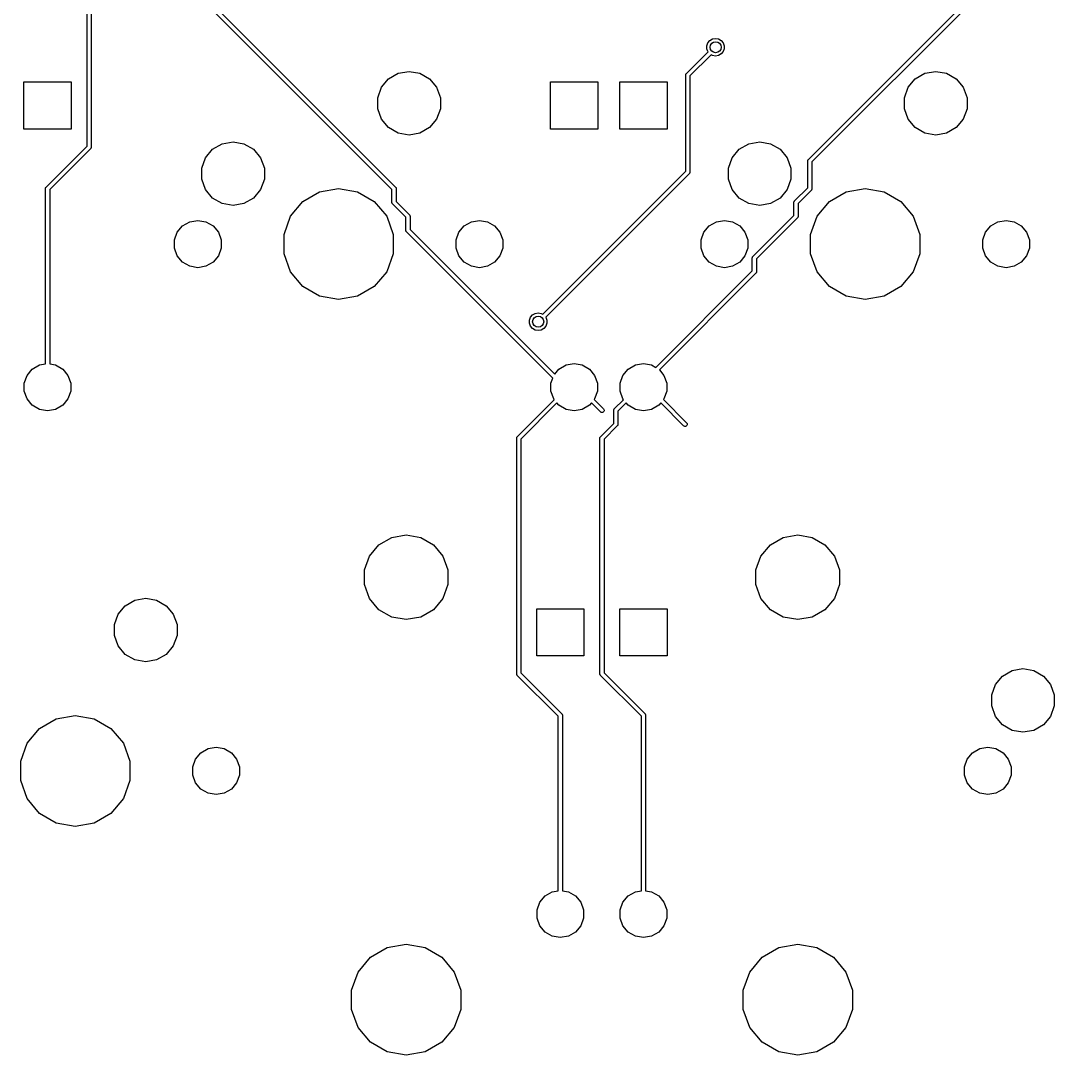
# Model space of a CAD drawing. Extents: x 16 to 275, y -108 to -11.
# Drawn here: x 124.53 to 161.82, y -108.26 to -70.94 of the extents above; entities that cross this region are included whole.
import ezdxf

# ---------------------------------------------------------------- set-up
doc = ezdxf.new("R2010")
doc.units = 0
doc.header["$MEASUREMENT"] = 0
doc.layers.add('BLACK', color=7, linetype='CONTINUOUS')

msp = doc.modelspace()

# ---------------------------------------------------------------- linework, layer by layer
at = {"layer": 'Black'}
for p, q in [((126.924, -75.4684), (126.924, -66.5316)), ((127.076, -66.5), (127.076, -75.5)), ((152.946, -75.9461), (160.946, -67.9461)), ((161.032, -68.0762), (153.076, -76.0316)), ((137.924, -77.0316), (130.946, -70.0539)), ((131.076, -69.9684), (138.054, -76.9461)), ((149.395, -71.6559), (149.491, -71.6005)), ((149.491, -71.6005), (149.6, -71.5813)), ((149.6, -71.5813), (149.709, -71.6005)), ((149.709, -71.6005), (149.805, -71.6559)), ((149.286, -71.8447), (149.324, -71.7406)), ((149.286, -71.9553), (149.286, -71.8447)), ((149.324, -72.0594), (149.286, -71.9553)), ((149.324, -71.7406), (149.395, -71.6559)), ((149.805, -71.6559), (149.876, -71.7406)), ((149.876, -71.7406), (149.914, -71.8447)), ((149.914, -71.9553), (149.876, -72.0594)), ((149.914, -71.8447), (149.914, -71.9553)), ((148.546, -72.8461), (149.328, -72.0642)), ((149.439, -72.1692), (148.676, -72.9316)), ((149.328, -72.0642), (149.324, -72.0594)), ((149.491, -72.1995), (149.439, -72.1692)), ((149.6, -72.2187), (149.491, -72.1995)), ((149.709, -72.1995), (149.6, -72.2187)), ((149.805, -72.1441), (149.709, -72.1995)), ((149.876, -72.0594), (149.805, -72.1441)), ((137.546, -73.3463), (137.802, -73.0411)), ((137.802, -73.0411), (138.148, -72.8418)), ((138.148, -72.8418), (138.54, -72.7726)), ((138.54, -72.7726), (138.932, -72.8418)), ((138.932, -72.8418), (139.278, -73.0411)), ((139.278, -73.0411), (139.534, -73.3463)), ((148.524, -72.8934), (148.527, -72.8837)), ((148.524, -72.8967), (148.524, -72.8934)), ((148.524, -72.9), (148.524, -72.8967)), ((148.524, -76.3684), (148.524, -72.9)), ((148.527, -72.8837), (148.528, -72.8739)), ((148.528, -72.8739), (148.53, -72.871)), ((148.53, -72.871), (148.531, -72.8678)), ((148.531, -72.8678), (148.537, -72.8596)), ((148.537, -72.8596), (148.542, -72.851)), ((148.542, -72.851), (148.544, -72.8489)), ((148.544, -72.8489), (148.546, -72.8461)), ((148.676, -72.9316), (148.676, -76.4)), ((156.546, -73.3463), (156.802, -73.0411)), ((156.802, -73.0411), (157.148, -72.8418)), ((157.148, -72.8418), (157.54, -72.7726)), ((157.54, -72.7726), (157.932, -72.8418)), ((157.932, -72.8418), (158.278, -73.0411)), ((158.278, -73.0411), (158.534, -73.3463)), ((124.648, -74.8501), (124.648, -73.1509)), ((124.648, -73.1509), (126.347, -73.1509)), ((126.347, -73.1509), (126.347, -74.8501)), ((137.41, -73.7208), (137.546, -73.3463)), ((139.534, -73.3463), (139.67, -73.7208)), ((143.648, -74.8501), (143.648, -73.1509)), ((143.648, -73.1509), (145.347, -73.1509)), ((145.347, -73.1509), (145.347, -74.8501)), ((146.148, -74.8501), (146.148, -73.1509)), ((146.148, -73.1509), (147.847, -73.1509)), ((147.847, -73.1509), (147.847, -74.8501)), ((156.41, -73.7208), (156.546, -73.3463)), ((158.534, -73.3463), (158.67, -73.7208)), ((137.41, -74.1192), (137.41, -73.7208)), ((139.67, -73.7208), (139.67, -74.1192)), ((156.41, -74.1192), (156.41, -73.7208)), ((158.67, -73.7208), (158.67, -74.1192)), ((137.546, -74.4937), (137.41, -74.1192)), ((139.67, -74.1192), (139.534, -74.4937)), ((156.546, -74.4937), (156.41, -74.1192)), ((158.67, -74.1192), (158.534, -74.4937)), ((137.802, -74.7989), (137.546, -74.4937)), ((139.534, -74.4937), (139.278, -74.7989)), ((156.802, -74.7989), (156.546, -74.4937)), ((158.534, -74.4937), (158.278, -74.7989)), ((126.347, -74.8501), (124.648, -74.8501)), ((138.148, -74.9982), (137.802, -74.7989)), ((138.54, -75.0674), (138.148, -74.9982)), ((138.932, -74.9982), (138.54, -75.0674)), ((139.278, -74.7989), (138.932, -74.9982)), ((145.347, -74.8501), (143.648, -74.8501)), ((147.847, -74.8501), (146.148, -74.8501)), ((157.148, -74.9982), (156.802, -74.7989)), ((157.54, -75.0674), (157.148, -74.9982)), ((157.932, -74.9982), (157.54, -75.0674)), ((158.278, -74.7989), (157.932, -74.9982)), ((131.798, -75.3818), (132.19, -75.3126)), ((132.19, -75.3126), (132.582, -75.3818)), ((150.798, -75.3818), (151.19, -75.3126)), ((151.19, -75.3126), (151.582, -75.3818)), ((125.446, -76.9461), (126.924, -75.4684)), ((127.054, -75.5539), (125.576, -77.0316)), ((127.056, -75.5511), (127.054, -75.5539)), ((127.058, -75.549), (127.056, -75.5511)), ((127.063, -75.5404), (127.058, -75.549)), ((127.069, -75.5322), (127.063, -75.5404)), ((127.07, -75.529), (127.069, -75.5322)), ((127.072, -75.5261), (127.07, -75.529)), ((127.073, -75.5163), (127.072, -75.5261)), ((127.076, -75.5066), (127.073, -75.5163)), ((127.076, -75.5), (127.076, -75.5033)), ((127.076, -75.5033), (127.076, -75.5066)), ((131.196, -75.8863), (131.452, -75.5811)), ((131.452, -75.5811), (131.798, -75.3818)), ((132.582, -75.3818), (132.928, -75.5811)), ((132.928, -75.5811), (133.184, -75.8863)), ((150.196, -75.8863), (150.452, -75.5811)), ((150.452, -75.5811), (150.798, -75.3818)), ((151.582, -75.3818), (151.928, -75.5811)), ((151.928, -75.5811), (152.184, -75.8863)), ((131.06, -76.2608), (131.196, -75.8863)), ((133.184, -75.8863), (133.32, -76.2608)), ((150.06, -76.2608), (150.196, -75.8863)), ((152.184, -75.8863), (152.32, -76.2608)), ((152.924, -75.9934), (152.927, -75.9837)), ((152.924, -75.9967), (152.924, -75.9934)), ((152.924, -76), (152.924, -75.9967)), ((152.924, -76.9684), (152.924, -76)), ((152.927, -75.9837), (152.928, -75.9739)), ((152.928, -75.9739), (152.93, -75.971)), ((152.93, -75.971), (152.931, -75.9678)), ((152.931, -75.9678), (152.937, -75.9596)), ((152.937, -75.9596), (152.942, -75.951)), ((152.942, -75.951), (152.944, -75.9489)), ((152.944, -75.9489), (152.946, -75.9461)), ((153.076, -76.0316), (153.076, -77)), ((131.06, -76.6592), (131.06, -76.2608)), ((133.32, -76.2608), (133.32, -76.6592)), ((143.361, -81.5308), (148.524, -76.3684)), ((148.654, -76.4539), (143.472, -81.6358)), ((148.656, -76.4511), (148.654, -76.4539)), ((148.658, -76.449), (148.656, -76.4511)), ((148.663, -76.4404), (148.658, -76.449)), ((148.669, -76.4322), (148.663, -76.4404)), ((148.67, -76.429), (148.669, -76.4322)), ((148.672, -76.4261), (148.67, -76.429)), ((148.673, -76.4163), (148.672, -76.4261)), ((148.676, -76.4066), (148.673, -76.4163)), ((148.676, -76.4), (148.676, -76.4033)), ((148.676, -76.4033), (148.676, -76.4066)), ((150.06, -76.6592), (150.06, -76.2608)), ((152.32, -76.2608), (152.32, -76.6592)), ((131.196, -77.0337), (131.06, -76.6592)), ((133.32, -76.6592), (133.184, -77.0337)), ((150.196, -77.0337), (150.06, -76.6592)), ((152.32, -76.6592), (152.184, -77.0337)), ((125.424, -76.9934), (125.427, -76.9837)), ((125.424, -76.9967), (125.424, -76.9934)), ((125.424, -77), (125.424, -76.9967)), ((125.424, -83.3206), (125.424, -77)), ((125.427, -76.9837), (125.428, -76.9739)), ((125.428, -76.9739), (125.43, -76.971)), ((125.43, -76.971), (125.431, -76.9678)), ((125.431, -76.9678), (125.437, -76.9596)), ((125.437, -76.9596), (125.442, -76.951)), ((125.442, -76.951), (125.444, -76.9489)), ((125.444, -76.9489), (125.446, -76.9461)), ((125.576, -77.0316), (125.576, -83.3215)), ((131.452, -77.3389), (131.196, -77.0337)), ((133.184, -77.0337), (132.928, -77.3389)), ((134.713, -77.4667), (135.315, -77.1192)), ((135.315, -77.1192), (136, -76.9985)), ((136, -76.9985), (136.685, -77.1192)), ((136.685, -77.1192), (137.287, -77.4667)), ((137.924, -77.5), (137.924, -77.0316)), ((138.054, -76.9461), (138.056, -76.9489)), ((138.056, -76.9489), (138.058, -76.951)), ((138.058, -76.951), (138.063, -76.9596)), ((138.063, -76.9596), (138.069, -76.9678)), ((138.069, -76.9678), (138.07, -76.971)), ((138.07, -76.971), (138.072, -76.9739)), ((138.072, -76.9739), (138.073, -76.9837)), ((138.073, -76.9837), (138.076, -76.9934)), ((138.076, -76.9934), (138.076, -76.9967)), ((138.076, -76.9967), (138.076, -77)), ((138.076, -77), (138.076, -77.4684)), ((150.452, -77.3389), (150.196, -77.0337)), ((152.184, -77.0337), (151.928, -77.3389)), ((152.446, -77.4461), (152.924, -76.9684)), ((153.054, -77.0539), (152.576, -77.5316)), ((153.056, -77.0511), (153.054, -77.0539)), ((153.058, -77.049), (153.056, -77.0511)), ((153.063, -77.0404), (153.058, -77.049)), ((153.069, -77.0322), (153.063, -77.0404)), ((153.07, -77.029), (153.069, -77.0322)), ((153.072, -77.0261), (153.07, -77.029)), ((153.073, -77.0163), (153.072, -77.0261)), ((153.076, -77.0066), (153.073, -77.0163)), ((153.076, -77), (153.076, -77.0033)), ((153.076, -77.0033), (153.076, -77.0066)), ((153.713, -77.4667), (154.315, -77.1192)), ((154.315, -77.1192), (155, -76.9985)), ((155, -76.9985), (155.685, -77.1192)), ((155.685, -77.1192), (156.287, -77.4667)), ((131.798, -77.5382), (131.452, -77.3389)), ((132.19, -77.6074), (131.798, -77.5382)), ((132.582, -77.5382), (132.19, -77.6074)), ((132.928, -77.3389), (132.582, -77.5382)), ((134.267, -77.9992), (134.713, -77.4667)), ((137.287, -77.4667), (137.733, -77.9992)), ((137.924, -77.5033), (137.924, -77.5)), ((137.924, -77.5066), (137.924, -77.5033)), ((137.927, -77.5163), (137.924, -77.5066)), ((137.928, -77.5261), (137.927, -77.5163)), ((137.93, -77.529), (137.928, -77.5261)), ((137.931, -77.5322), (137.93, -77.529)), ((137.937, -77.5404), (137.931, -77.5322)), ((137.942, -77.549), (137.937, -77.5404)), ((137.944, -77.5511), (137.942, -77.549)), ((137.946, -77.5539), (137.944, -77.5511)), ((138.424, -78.0316), (137.946, -77.5539)), ((138.076, -77.4684), (138.554, -77.9461)), ((150.798, -77.5382), (150.452, -77.3389)), ((151.19, -77.6074), (150.798, -77.5382)), ((151.582, -77.5382), (151.19, -77.6074)), ((151.928, -77.3389), (151.582, -77.5382)), ((152.424, -77.4934), (152.427, -77.4837)), ((152.424, -77.4967), (152.424, -77.4934)), ((152.424, -77.5), (152.424, -77.4967)), ((152.424, -77.9684), (152.424, -77.5)), ((152.427, -77.4837), (152.428, -77.4739)), ((152.428, -77.4739), (152.43, -77.471)), ((152.43, -77.471), (152.431, -77.4678)), ((152.431, -77.4678), (152.437, -77.4596)), ((152.437, -77.4596), (152.442, -77.451)), ((152.442, -77.451), (152.444, -77.4489)), ((152.444, -77.4489), (152.446, -77.4461)), ((152.576, -77.5316), (152.576, -78)), ((153.267, -77.9992), (153.713, -77.4667)), ((156.287, -77.4667), (156.733, -77.9992)), ((138.554, -77.9461), (138.556, -77.9489)), ((138.556, -77.9489), (138.558, -77.951)), ((138.558, -77.951), (138.563, -77.9596)), ((138.563, -77.9596), (138.569, -77.9678)), ((138.569, -77.9678), (138.57, -77.971)), ((138.57, -77.971), (138.572, -77.9739)), ((138.572, -77.9739), (138.573, -77.9837)), ((138.573, -77.9837), (138.576, -77.9934)), ((150.946, -79.4461), (152.424, -77.9684)), ((130.18, -78.5729), (130.371, -78.3457)), ((130.371, -78.3457), (130.628, -78.1974)), ((130.628, -78.1974), (130.92, -78.1458)), ((130.92, -78.1458), (131.212, -78.1974)), ((131.212, -78.1974), (131.469, -78.3457)), ((131.469, -78.3457), (131.66, -78.5729)), ((134.029, -78.6524), (134.267, -77.9992)), ((137.733, -77.9992), (137.971, -78.6524)), ((138.424, -78.5), (138.424, -78.0316)), ((138.576, -77.9934), (138.576, -77.9967)), ((138.576, -77.9967), (138.576, -78)), ((138.576, -78), (138.576, -78.4684)), ((140.34, -78.5729), (140.531, -78.3457)), ((140.531, -78.3457), (140.788, -78.1974)), ((140.788, -78.1974), (141.08, -78.1458)), ((141.08, -78.1458), (141.372, -78.1974)), ((141.372, -78.1974), (141.629, -78.3457)), ((141.629, -78.3457), (141.82, -78.5729)), ((149.18, -78.5729), (149.371, -78.3457)), ((149.371, -78.3457), (149.628, -78.1974)), ((149.628, -78.1974), (149.92, -78.1458)), ((149.92, -78.1458), (150.212, -78.1974)), ((150.212, -78.1974), (150.469, -78.3457)), ((150.469, -78.3457), (150.66, -78.5729)), ((152.554, -78.0539), (151.076, -79.5316)), ((152.556, -78.0511), (152.554, -78.0539)), ((152.558, -78.049), (152.556, -78.0511)), ((152.563, -78.0404), (152.558, -78.049)), ((152.569, -78.0322), (152.563, -78.0404)), ((152.57, -78.029), (152.569, -78.0322)), ((152.572, -78.0261), (152.57, -78.029)), ((152.573, -78.0163), (152.572, -78.0261)), ((152.576, -78.0066), (152.573, -78.0163)), ((152.576, -78), (152.576, -78.0033)), ((152.576, -78.0033), (152.576, -78.0066)), ((153.029, -78.6524), (153.267, -77.9992)), ((156.733, -77.9992), (156.971, -78.6524)), ((159.34, -78.5729), (159.531, -78.3457)), ((159.531, -78.3457), (159.788, -78.1974)), ((159.788, -78.1974), (160.08, -78.1458)), ((160.08, -78.1458), (160.372, -78.1974)), ((160.372, -78.1974), (160.629, -78.3457)), ((160.629, -78.3457), (160.82, -78.5729)), ((130.079, -78.8517), (130.18, -78.5729)), ((131.66, -78.5729), (131.761, -78.8517)), ((134.029, -79.3476), (134.029, -78.6524)), ((137.971, -78.6524), (137.971, -79.3476)), ((138.424, -78.5033), (138.424, -78.5)), ((138.424, -78.5066), (138.424, -78.5033)), ((138.427, -78.5163), (138.424, -78.5066)), ((138.428, -78.5261), (138.427, -78.5163)), ((138.43, -78.529), (138.428, -78.5261)), ((138.431, -78.5322), (138.43, -78.529)), ((138.437, -78.5404), (138.431, -78.5322)), ((138.442, -78.549), (138.437, -78.5404)), ((138.444, -78.5511), (138.442, -78.549)), ((138.446, -78.5539), (138.444, -78.5511)), ((143.723, -83.8312), (138.446, -78.5539)), ((138.576, -78.4684), (143.797, -83.689)), ((140.239, -78.8517), (140.34, -78.5729)), ((141.82, -78.5729), (141.921, -78.8517)), ((149.079, -78.8517), (149.18, -78.5729)), ((150.66, -78.5729), (150.761, -78.8517)), ((153.029, -79.3476), (153.029, -78.6524)), ((156.971, -78.6524), (156.971, -79.3476)), ((159.239, -78.8517), (159.34, -78.5729)), ((160.82, -78.5729), (160.921, -78.8517)), ((130.079, -79.1483), (130.079, -78.8517)), ((131.761, -78.8517), (131.761, -79.1483)), ((140.239, -79.1483), (140.239, -78.8517)), ((141.921, -78.8517), (141.921, -79.1483)), ((149.079, -79.1483), (149.079, -78.8517)), ((150.761, -78.8517), (150.761, -79.1483)), ((159.239, -79.1483), (159.239, -78.8517)), ((160.921, -78.8517), (160.921, -79.1483)), ((130.18, -79.4271), (130.079, -79.1483)), ((130.371, -79.6543), (130.18, -79.4271)), ((131.66, -79.4271), (131.469, -79.6543)), ((131.761, -79.1483), (131.66, -79.4271)), ((134.267, -80.0008), (134.029, -79.3476)), ((137.971, -79.3476), (137.733, -80.0008)), ((140.34, -79.4271), (140.239, -79.1483)), ((140.531, -79.6543), (140.34, -79.4271)), ((141.82, -79.4271), (141.629, -79.6543)), ((141.921, -79.1483), (141.82, -79.4271)), ((149.18, -79.4271), (149.079, -79.1483)), ((149.371, -79.6543), (149.18, -79.4271)), ((150.66, -79.4271), (150.469, -79.6543)), ((150.761, -79.1483), (150.66, -79.4271)), ((150.927, -79.4837), (150.928, -79.4739)), ((150.928, -79.4739), (150.93, -79.471)), ((150.93, -79.471), (150.931, -79.4678)), ((150.931, -79.4678), (150.937, -79.4596)), ((150.937, -79.4596), (150.942, -79.451)), ((150.942, -79.451), (150.944, -79.4489)), ((150.944, -79.4489), (150.946, -79.4461)), ((153.267, -80.0008), (153.029, -79.3476)), ((156.971, -79.3476), (156.733, -80.0008)), ((159.34, -79.4271), (159.239, -79.1483)), ((159.531, -79.6543), (159.34, -79.4271)), ((160.82, -79.4271), (160.629, -79.6543)), ((160.921, -79.1483), (160.82, -79.4271)), ((130.628, -79.8026), (130.371, -79.6543)), ((130.92, -79.8541), (130.628, -79.8026)), ((131.212, -79.8026), (130.92, -79.8541)), ((131.469, -79.6543), (131.212, -79.8026)), ((140.788, -79.8026), (140.531, -79.6543)), ((141.08, -79.8541), (140.788, -79.8026)), ((141.372, -79.8026), (141.08, -79.8541)), ((141.629, -79.6543), (141.372, -79.8026)), ((149.628, -79.8026), (149.371, -79.6543)), ((149.92, -79.8541), (149.628, -79.8026)), ((150.212, -79.8026), (149.92, -79.8541)), ((150.469, -79.6543), (150.212, -79.8026)), ((150.924, -79.4934), (150.927, -79.4837)), ((150.924, -79.4967), (150.924, -79.4934)), ((150.924, -79.5), (150.924, -79.4967)), ((150.924, -79.9684), (150.924, -79.5)), ((151.076, -79.5316), (151.076, -80)), ((159.788, -79.8026), (159.531, -79.6543)), ((160.08, -79.8541), (159.788, -79.8026)), ((160.372, -79.8026), (160.08, -79.8541)), ((160.629, -79.6543), (160.372, -79.8026)), ((134.713, -80.5332), (134.267, -80.0008)), ((137.733, -80.0008), (137.287, -80.5332)), ((147.444, -83.4484), (150.924, -79.9684)), ((151.054, -80.0539), (147.571, -83.537)), ((151.056, -80.0511), (151.054, -80.0539)), ((151.058, -80.049), (151.056, -80.0511)), ((151.063, -80.0404), (151.058, -80.049)), ((151.069, -80.0322), (151.063, -80.0404)), ((151.07, -80.029), (151.069, -80.0322)), ((151.072, -80.0261), (151.07, -80.029)), ((151.073, -80.0163), (151.072, -80.0261)), ((151.076, -80.0066), (151.073, -80.0163)), ((151.076, -80), (151.076, -80.0033)), ((151.076, -80.0033), (151.076, -80.0066)), ((153.713, -80.5332), (153.267, -80.0008)), ((156.733, -80.0008), (156.287, -80.5332)), ((135.315, -80.8808), (134.713, -80.5332)), ((137.287, -80.5332), (136.685, -80.8808)), ((154.315, -80.8808), (153.713, -80.5332)), ((156.287, -80.5332), (155.685, -80.8808)), ((136, -81.0015), (135.315, -80.8808)), ((136.685, -80.8808), (136, -81.0015)), ((155, -81.0015), (154.315, -80.8808)), ((155.685, -80.8808), (155, -81.0015)), ((142.886, -81.7447), (142.924, -81.6406)), ((142.924, -81.6406), (142.995, -81.5559)), ((142.995, -81.5559), (143.091, -81.5005)), ((143.091, -81.5005), (143.2, -81.4813)), ((143.2, -81.4813), (143.309, -81.5005)), ((143.309, -81.5005), (143.361, -81.5308)), ((143.472, -81.6358), (143.476, -81.6406)), ((143.476, -81.6406), (143.514, -81.7447)), ((142.886, -81.8553), (142.886, -81.7447)), ((142.924, -81.9594), (142.886, -81.8553)), ((142.995, -82.0441), (142.924, -81.9594)), ((143.091, -82.0995), (142.995, -82.0441)), ((143.405, -82.0441), (143.309, -82.0995)), ((143.476, -81.9594), (143.405, -82.0441)), ((143.514, -81.8553), (143.476, -81.9594)), ((143.514, -81.7447), (143.514, -81.8553)), ((143.2, -82.1187), (143.091, -82.0995)), ((143.309, -82.0995), (143.2, -82.1187)), ((124.759, -83.7341), (124.949, -83.5072)), ((124.949, -83.5072), (125.206, -83.3591)), ((125.206, -83.3591), (125.424, -83.3206)), ((125.576, -83.3215), (125.789, -83.3591)), ((125.789, -83.3591), (126.046, -83.5072)), ((126.046, -83.5072), (126.236, -83.7341)), ((143.797, -83.689), (143.949, -83.5072)), ((143.949, -83.5072), (144.206, -83.3591)), ((144.206, -83.3591), (144.497, -83.3076)), ((144.497, -83.3076), (144.789, -83.3591)), ((144.789, -83.3591), (145.046, -83.5072)), ((145.046, -83.5072), (145.236, -83.7341)), ((146.259, -83.7341), (146.449, -83.5072)), ((146.449, -83.5072), (146.706, -83.3591)), ((146.706, -83.3591), (146.997, -83.3076)), ((146.997, -83.3076), (147.289, -83.3591)), ((147.289, -83.3591), (147.444, -83.4484)), ((147.571, -83.537), (147.736, -83.7341)), ((124.658, -84.0124), (124.759, -83.7341)), ((126.236, -83.7341), (126.337, -84.0124)), ((143.658, -84.0124), (143.723, -83.8312)), ((145.236, -83.7341), (145.337, -84.0124)), ((146.158, -84.0124), (146.259, -83.7341)), ((147.736, -83.7341), (147.837, -84.0124)), ((124.658, -84.3086), (124.658, -84.0124)), ((124.759, -84.587), (124.658, -84.3086)), ((126.337, -84.3086), (126.236, -84.587)), ((126.337, -84.0124), (126.337, -84.3086)), ((143.658, -84.3086), (143.658, -84.0124)), ((143.759, -84.587), (143.658, -84.3086)), ((145.337, -84.3086), (145.236, -84.587)), ((145.337, -84.0124), (145.337, -84.3086)), ((146.158, -84.3086), (146.158, -84.0124)), ((146.259, -84.587), (146.158, -84.3086)), ((147.837, -84.3086), (147.736, -84.587)), ((147.837, -84.0124), (147.837, -84.3086)), ((124.949, -84.8139), (124.759, -84.587)), ((126.236, -84.587), (126.046, -84.8139)), ((142.446, -85.9461), (143.78, -84.6122)), ((143.78, -84.6122), (143.759, -84.587)), ((145.236, -84.587), (145.217, -84.6094)), ((145.217, -84.6094), (145.554, -84.9461)), ((145.946, -84.9461), (146.28, -84.6122)), ((146.28, -84.6122), (146.259, -84.587)), ((147.736, -84.587), (147.717, -84.6094)), ((147.717, -84.6094), (148.554, -85.4461)), ((125.206, -84.962), (124.949, -84.8139)), ((125.497, -85.0134), (125.206, -84.962)), ((125.789, -84.962), (125.497, -85.0134)), ((126.046, -84.8139), (125.789, -84.962)), ((143.878, -84.7294), (142.576, -86.0316)), ((143.949, -84.8139), (143.878, -84.7294)), ((144.206, -84.962), (143.949, -84.8139)), ((144.497, -85.0134), (144.206, -84.962)), ((144.789, -84.962), (144.497, -85.0134)), ((145.046, -84.8139), (144.789, -84.962)), ((145.119, -84.7266), (145.046, -84.8139)), ((145.446, -85.0539), (145.119, -84.7266)), ((145.468, -85.0691), (145.446, -85.0539)), ((145.493, -85.0759), (145.468, -85.0691)), ((145.52, -85.0736), (145.493, -85.0759)), ((145.544, -85.0624), (145.52, -85.0736)), ((145.562, -85.0437), (145.544, -85.0624)), ((145.554, -84.9461), (145.569, -84.9678)), ((145.574, -85.0197), (145.562, -85.0437)), ((145.569, -84.9678), (145.576, -84.9934)), ((145.576, -84.9934), (145.574, -85.0197)), ((145.924, -84.9934), (145.927, -84.9837)), ((145.924, -84.9967), (145.924, -84.9934)), ((145.924, -85), (145.924, -84.9967)), ((145.924, -85.4684), (145.924, -85)), ((145.927, -84.9837), (145.928, -84.9739)), ((145.928, -84.9739), (145.93, -84.971)), ((145.93, -84.971), (145.931, -84.9678)), ((145.931, -84.9678), (145.937, -84.9596)), ((145.937, -84.9596), (145.942, -84.951)), ((145.942, -84.951), (145.944, -84.9489)), ((145.944, -84.9489), (145.946, -84.9461)), ((146.378, -84.7294), (146.076, -85.0316)), ((146.076, -85.0316), (146.076, -85.5)), ((146.449, -84.8139), (146.378, -84.7294)), ((146.706, -84.962), (146.449, -84.8139)), ((146.997, -85.0134), (146.706, -84.962)), ((147.289, -84.962), (146.997, -85.0134)), ((147.546, -84.8139), (147.289, -84.962)), ((147.619, -84.7266), (147.546, -84.8139)), ((148.446, -85.5539), (147.619, -84.7266)), ((148.554, -85.4461), (148.569, -85.4678)), ((145.446, -85.9461), (145.924, -85.4684)), ((146.054, -85.5539), (145.576, -86.0316)), ((146.056, -85.5511), (146.054, -85.5539)), ((146.058, -85.549), (146.056, -85.5511)), ((146.063, -85.5404), (146.058, -85.549)), ((146.069, -85.5322), (146.063, -85.5404)), ((146.07, -85.529), (146.069, -85.5322)), ((146.072, -85.5261), (146.07, -85.529)), ((146.073, -85.5163), (146.072, -85.5261)), ((146.076, -85.5066), (146.073, -85.5163)), ((146.076, -85.5), (146.076, -85.5033)), ((146.076, -85.5033), (146.076, -85.5066)), ((148.468, -85.5691), (148.446, -85.5539)), ((148.493, -85.5759), (148.468, -85.5691)), ((148.52, -85.5736), (148.493, -85.5759)), ((148.544, -85.5624), (148.52, -85.5736)), ((148.562, -85.5437), (148.544, -85.5624)), ((148.574, -85.5197), (148.562, -85.5437)), ((148.569, -85.4678), (148.576, -85.4934)), ((148.576, -85.4934), (148.574, -85.5197)), ((142.424, -85.9934), (142.427, -85.9837)), ((142.424, -85.9967), (142.424, -85.9934)), ((142.424, -86), (142.424, -85.9967)), ((142.424, -94.5), (142.424, -86)), ((142.427, -85.9837), (142.428, -85.9739)), ((142.428, -85.9739), (142.43, -85.971)), ((142.43, -85.971), (142.431, -85.9678)), ((142.431, -85.9678), (142.437, -85.9596)), ((142.437, -85.9596), (142.442, -85.951)), ((142.442, -85.951), (142.444, -85.9489)), ((142.444, -85.9489), (142.446, -85.9461)), ((142.576, -86.0316), (142.576, -94.4684)), ((145.424, -85.9934), (145.427, -85.9837)), ((145.424, -85.9967), (145.424, -85.9934)), ((145.424, -86), (145.424, -85.9967)), ((145.424, -94.5), (145.424, -86)), ((145.427, -85.9837), (145.428, -85.9739)), ((145.428, -85.9739), (145.43, -85.971)), ((145.43, -85.971), (145.431, -85.9678)), ((145.431, -85.9678), (145.437, -85.9596)), ((145.437, -85.9596), (145.442, -85.951)), ((145.442, -85.951), (145.444, -85.9489)), ((145.444, -85.9489), (145.446, -85.9461)), ((145.576, -86.0316), (145.576, -94.4684)), ((137.915, -89.5774), (138.438, -89.4852)), ((138.438, -89.4852), (138.961, -89.5774)), ((152.039, -89.5774), (152.562, -89.4852)), ((152.562, -89.4852), (153.085, -89.5774)), ((137.113, -90.2501), (137.455, -89.8431)), ((137.455, -89.8431), (137.915, -89.5774)), ((138.961, -89.5774), (139.421, -89.8431)), ((139.421, -89.8431), (139.763, -90.2501)), ((151.237, -90.2501), (151.579, -89.8431)), ((151.579, -89.8431), (152.039, -89.5774)), ((153.085, -89.5774), (153.545, -89.8431)), ((153.545, -89.8431), (153.887, -90.2501)), ((136.931, -90.7493), (137.113, -90.2501)), ((139.763, -90.2501), (139.945, -90.7493)), ((151.055, -90.7493), (151.237, -90.2501)), ((153.887, -90.2501), (154.069, -90.7493)), ((136.931, -91.2807), (136.931, -90.7493)), ((139.945, -90.7493), (139.945, -91.2807)), ((151.055, -91.2807), (151.055, -90.7493)), ((154.069, -90.7493), (154.069, -91.2807)), ((137.113, -91.7799), (136.931, -91.2807)), ((139.945, -91.2807), (139.763, -91.7799)), ((151.237, -91.7799), (151.055, -91.2807)), ((154.069, -91.2807), (153.887, -91.7799)), ((128.648, -91.8418), (129.04, -91.7726)), ((129.04, -91.7726), (129.432, -91.8418)), ((137.455, -92.1869), (137.113, -91.7799)), ((139.763, -91.7799), (139.421, -92.1869)), ((151.579, -92.1869), (151.237, -91.7799)), ((153.887, -91.7799), (153.545, -92.1869)), ((128.046, -92.3463), (128.302, -92.0411)), ((128.302, -92.0411), (128.648, -91.8418)), ((129.432, -91.8418), (129.778, -92.0411)), ((129.778, -92.0411), (130.034, -92.3463)), ((143.148, -93.8501), (143.148, -92.1509)), ((143.148, -92.1509), (144.847, -92.1509)), ((144.847, -92.1509), (144.847, -93.8501)), ((146.148, -93.8501), (146.148, -92.1509)), ((146.148, -92.1509), (147.847, -92.1509)), ((147.847, -92.1509), (147.847, -93.8501)), ((127.91, -92.7208), (128.046, -92.3463)), ((130.034, -92.3463), (130.17, -92.7208)), ((137.915, -92.4526), (137.455, -92.1869)), ((138.438, -92.5448), (137.915, -92.4526)), ((138.961, -92.4526), (138.438, -92.5448)), ((139.421, -92.1869), (138.961, -92.4526)), ((152.039, -92.4526), (151.579, -92.1869)), ((152.562, -92.5448), (152.039, -92.4526)), ((153.085, -92.4526), (152.562, -92.5448)), ((153.545, -92.1869), (153.085, -92.4526)), ((127.91, -93.1192), (127.91, -92.7208)), ((130.17, -92.7208), (130.17, -93.1192)), ((128.046, -93.4937), (127.91, -93.1192)), ((130.17, -93.1192), (130.034, -93.4937)), ((128.302, -93.7989), (128.046, -93.4937)), ((130.034, -93.4937), (129.778, -93.7989)), ((128.648, -93.9982), (128.302, -93.7989)), ((129.04, -94.0674), (128.648, -93.9982)), ((129.432, -93.9982), (129.04, -94.0674)), ((129.778, -93.7989), (129.432, -93.9982)), ((144.847, -93.8501), (143.148, -93.8501)), ((147.847, -93.8501), (146.148, -93.8501)), ((159.952, -94.5811), (160.298, -94.3818)), ((160.298, -94.3818), (160.69, -94.3126)), ((160.69, -94.3126), (161.082, -94.3818)), ((161.082, -94.3818), (161.428, -94.5811)), ((142.424, -94.5033), (142.424, -94.5)), ((142.424, -94.5066), (142.424, -94.5033)), ((142.427, -94.5163), (142.424, -94.5066)), ((142.428, -94.5261), (142.427, -94.5163)), ((142.43, -94.529), (142.428, -94.5261)), ((142.431, -94.5322), (142.43, -94.529)), ((142.437, -94.5404), (142.431, -94.5322)), ((142.442, -94.549), (142.437, -94.5404)), ((142.444, -94.5511), (142.442, -94.549)), ((142.446, -94.5539), (142.444, -94.5511)), ((143.924, -96.0316), (142.446, -94.5539)), ((142.576, -94.4684), (144.054, -95.9461)), ((145.424, -94.5033), (145.424, -94.5)), ((145.424, -94.5066), (145.424, -94.5033)), ((145.427, -94.5163), (145.424, -94.5066)), ((145.428, -94.5261), (145.427, -94.5163)), ((145.43, -94.529), (145.428, -94.5261)), ((145.431, -94.5322), (145.43, -94.529)), ((145.437, -94.5404), (145.431, -94.5322)), ((145.442, -94.549), (145.437, -94.5404)), ((145.444, -94.5511), (145.442, -94.549)), ((145.446, -94.5539), (145.444, -94.5511)), ((146.924, -96.0316), (145.446, -94.5539)), ((145.576, -94.4684), (147.054, -95.9461)), ((159.696, -94.8863), (159.952, -94.5811)), ((161.428, -94.5811), (161.684, -94.8863)), ((159.56, -95.2608), (159.696, -94.8863)), ((161.684, -94.8863), (161.82, -95.2608)), ((159.56, -95.6592), (159.56, -95.2608)), ((161.82, -95.2608), (161.82, -95.6592)), ((159.696, -96.0337), (159.56, -95.6592)), ((161.82, -95.6592), (161.684, -96.0337)), ((125.213, -96.4667), (125.815, -96.1192)), ((125.815, -96.1192), (126.5, -95.9985)), ((126.5, -95.9985), (127.185, -96.1192)), ((127.185, -96.1192), (127.787, -96.4667)), ((143.924, -102.321), (143.924, -96.0316)), ((144.054, -95.9461), (144.056, -95.9489)), ((144.056, -95.9489), (144.058, -95.951)), ((144.058, -95.951), (144.063, -95.9596)), ((144.063, -95.9596), (144.069, -95.9678)), ((144.069, -95.9678), (144.07, -95.971)), ((144.07, -95.971), (144.072, -95.9739)), ((144.072, -95.9739), (144.073, -95.9837)), ((144.073, -95.9837), (144.076, -95.9934)), ((144.076, -95.9934), (144.076, -95.9967)), ((144.076, -95.9967), (144.076, -96)), ((144.076, -96), (144.076, -102.322)), ((146.924, -102.321), (146.924, -96.0316)), ((147.054, -95.9461), (147.056, -95.9489)), ((147.056, -95.9489), (147.058, -95.951)), ((147.058, -95.951), (147.063, -95.9596)), ((147.063, -95.9596), (147.069, -95.9678)), ((147.069, -95.9678), (147.07, -95.971)), ((147.07, -95.971), (147.072, -95.9739)), ((147.072, -95.9739), (147.073, -95.9837)), ((147.073, -95.9837), (147.076, -95.9934)), ((147.076, -95.9934), (147.076, -95.9967)), ((147.076, -95.9967), (147.076, -96)), ((147.076, -96), (147.076, -102.322)), ((159.952, -96.3389), (159.696, -96.0337)), ((161.684, -96.0337), (161.428, -96.3389)), ((124.767, -96.9992), (125.213, -96.4667)), ((127.787, -96.4667), (128.233, -96.9992)), ((160.298, -96.5382), (159.952, -96.3389)), ((160.69, -96.6074), (160.298, -96.5382)), ((161.082, -96.5382), (160.69, -96.6074)), ((161.428, -96.3389), (161.082, -96.5382)), ((124.529, -97.6524), (124.767, -96.9992)), ((128.233, -96.9992), (128.471, -97.6524)), ((130.84, -97.5729), (131.031, -97.3457)), ((131.031, -97.3457), (131.288, -97.1974)), ((131.288, -97.1974), (131.58, -97.1458)), ((131.58, -97.1458), (131.872, -97.1974)), ((131.872, -97.1974), (132.129, -97.3457)), ((132.129, -97.3457), (132.32, -97.5729)), ((158.68, -97.5729), (158.871, -97.3457)), ((158.871, -97.3457), (159.128, -97.1974)), ((159.128, -97.1974), (159.42, -97.1458)), ((159.42, -97.1458), (159.712, -97.1974)), ((159.712, -97.1974), (159.969, -97.3457)), ((159.969, -97.3457), (160.16, -97.5729)), ((124.529, -98.3476), (124.529, -97.6524)), ((128.471, -97.6524), (128.471, -98.3476)), ((130.739, -97.8517), (130.84, -97.5729)), ((132.32, -97.5729), (132.421, -97.8517)), ((158.579, -97.8517), (158.68, -97.5729)), ((160.16, -97.5729), (160.261, -97.8517)), ((130.739, -98.1483), (130.739, -97.8517)), ((132.421, -97.8517), (132.421, -98.1483)), ((158.579, -98.1483), (158.579, -97.8517)), ((160.261, -97.8517), (160.261, -98.1483)), ((124.767, -99.0008), (124.529, -98.3476)), ((128.471, -98.3476), (128.233, -99.0008)), ((130.84, -98.4271), (130.739, -98.1483)), ((131.031, -98.6543), (130.84, -98.4271)), ((132.32, -98.4271), (132.129, -98.6543)), ((132.421, -98.1483), (132.32, -98.4271)), ((158.68, -98.4271), (158.579, -98.1483)), ((158.871, -98.6543), (158.68, -98.4271)), ((160.16, -98.4271), (159.969, -98.6543)), ((160.261, -98.1483), (160.16, -98.4271)), ((131.288, -98.8026), (131.031, -98.6543)), ((131.58, -98.8541), (131.288, -98.8026)), ((131.872, -98.8026), (131.58, -98.8541)), ((132.129, -98.6543), (131.872, -98.8026)), ((159.128, -98.8026), (158.871, -98.6543)), ((159.42, -98.8541), (159.128, -98.8026)), ((159.712, -98.8026), (159.42, -98.8541)), ((159.969, -98.6543), (159.712, -98.8026)), ((125.213, -99.5332), (124.767, -99.0008)), ((128.233, -99.0008), (127.787, -99.5332)), ((125.815, -99.8808), (125.213, -99.5332)), ((127.787, -99.5332), (127.185, -99.8808)), ((126.5, -100.002), (125.815, -99.8808)), ((127.185, -99.8808), (126.5, -100.002)), ((143.259, -102.734), (143.449, -102.507)), ((143.449, -102.507), (143.706, -102.359)), ((143.706, -102.359), (143.924, -102.321)), ((144.076, -102.322), (144.289, -102.359)), ((144.289, -102.359), (144.546, -102.507)), ((144.546, -102.507), (144.736, -102.734)), ((146.259, -102.734), (146.449, -102.507)), ((146.449, -102.507), (146.706, -102.359)), ((146.706, -102.359), (146.924, -102.321)), ((147.076, -102.322), (147.289, -102.359)), ((147.289, -102.359), (147.546, -102.507)), ((147.546, -102.507), (147.736, -102.734)), ((143.158, -103.012), (143.259, -102.734)), ((144.736, -102.734), (144.837, -103.012)), ((146.158, -103.012), (146.259, -102.734)), ((147.736, -102.734), (147.837, -103.012)), ((143.158, -103.309), (143.158, -103.012)), ((143.259, -103.587), (143.158, -103.309)), ((144.837, -103.309), (144.736, -103.587)), ((144.837, -103.012), (144.837, -103.309)), ((146.158, -103.309), (146.158, -103.012)), ((146.259, -103.587), (146.158, -103.309)), ((147.837, -103.309), (147.736, -103.587)), ((147.837, -103.012), (147.837, -103.309)), ((143.449, -103.814), (143.259, -103.587)), ((144.736, -103.587), (144.546, -103.814)), ((146.449, -103.814), (146.259, -103.587)), ((147.736, -103.587), (147.546, -103.814)), ((143.706, -103.962), (143.449, -103.814)), ((143.997, -104.013), (143.706, -103.962)), ((144.289, -103.962), (143.997, -104.013)), ((144.546, -103.814), (144.289, -103.962)), ((146.706, -103.962), (146.449, -103.814)), ((146.997, -104.013), (146.706, -103.962)), ((147.289, -103.962), (146.997, -104.013)), ((147.546, -103.814), (147.289, -103.962)), ((137.151, -104.722), (137.753, -104.374)), ((137.753, -104.374), (138.438, -104.253)), ((138.438, -104.253), (139.123, -104.374)), ((139.123, -104.374), (139.725, -104.722)), ((151.275, -104.722), (151.877, -104.374)), ((151.877, -104.374), (152.562, -104.253)), ((152.562, -104.253), (153.247, -104.374)), ((153.247, -104.374), (153.849, -104.722)), ((136.705, -105.254), (137.151, -104.722)), ((139.725, -104.722), (140.171, -105.254)), ((150.829, -105.254), (151.275, -104.722)), ((153.849, -104.722), (154.295, -105.254)), ((136.467, -105.907), (136.705, -105.254)), ((140.171, -105.254), (140.409, -105.907)), ((150.591, -105.907), (150.829, -105.254)), ((154.295, -105.254), (154.533, -105.907)), ((136.467, -106.603), (136.467, -105.907)), ((140.409, -105.907), (140.409, -106.603)), ((150.591, -106.603), (150.591, -105.907)), ((154.533, -105.907), (154.533, -106.603)), ((136.705, -107.256), (136.467, -106.603)), ((140.409, -106.603), (140.171, -107.256)), ((150.829, -107.256), (150.591, -106.603)), ((154.533, -106.603), (154.295, -107.256)), ((137.151, -107.788), (136.705, -107.256)), ((140.171, -107.256), (139.725, -107.788)), ((151.275, -107.788), (150.829, -107.256)), ((154.295, -107.256), (153.849, -107.788)), ((137.753, -108.136), (137.151, -107.788)), ((139.725, -107.788), (139.123, -108.136)), ((151.877, -108.136), (151.275, -107.788)), ((153.849, -107.788), (153.247, -108.136)), ((138.438, -108.257), (137.753, -108.136)), ((139.123, -108.136), (138.438, -108.257)), ((152.562, -108.257), (151.877, -108.136)), ((153.247, -108.136), (152.562, -108.257))]:
    msp.add_line(p, q, dxfattribs=at)
for centre in [(149.6, -71.9), (143.2, -81.8)]:
    msp.add_circle(centre, 0.2, dxfattribs=at)

doc.saveas('drawing.dxf')
